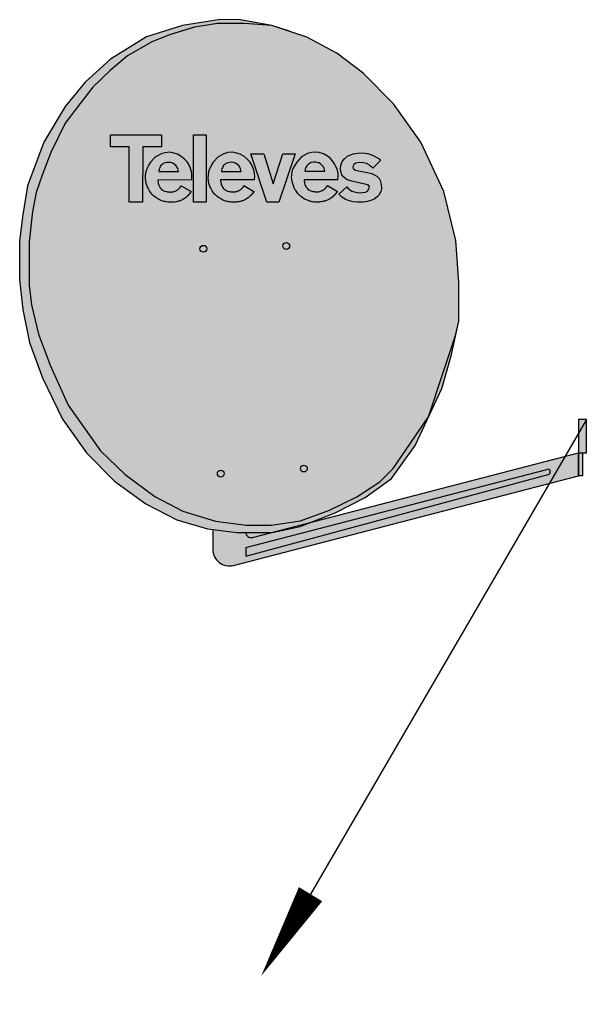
# Model space of a CAD drawing. Header units: millimetres. Extents: x 8076 to 10926, y 4783 to 8520.
# Drawn here: x 8435 to 9474, y 6743 to 8520 of the extents above; entities that cross this region are included whole.
import ezdxf

# ---------------------------------------------------------------- set-up
doc = ezdxf.new("R2010")
doc.units = ezdxf.units.MM
doc.layers.add('ANOTACIONES', color=250, linetype='Continuous')

# ---------------------------------------------------------------- blocks, each defined once
blk = doc.blocks.new('*U47')
at = {"true_color": 0xffa200}
h = blk.add_hatch(color=40, dxfattribs=at)
h.dxf.hatch_style = 1
h.paths.add_polyline_path([(-554, 437.2), (-566.8, 491.1), (-571.6, 526.3), (-571.6, 577.6), (-571.6, 606.4), (-565.5, 661.6), (-558.3, 696.4), (-547.8, 728.3), (-531.4, 770.2), (-505.6, 823.5), (-477.8, 859.5), (-454.5, 889.6), (-422.7, 920.3), (-391, 946.9), (-346.4, 972.4), (-312.3, 986), (-268.4, 999.4), (-226.4, 1006.3), (-177.7, 1006.3), (-127, 1002.7), (-184.6, 1013.1), (-221.1, 1013.7), (-290.6, 1002.2), (-356.4, 981.4), (-422.6, 940.9), (-468.6, 898.7), (-505.3, 854.4), (-544.2, 788.7), (-574.3, 708.7), (-583.7, 652.4), (-589.3, 607.5), (-589.3, 537.1), (-582.7, 482.2), (-570.8, 422), (-547, 357.1), (-510.5, 281.4), (-466.2, 219.7), (-415.1, 168.2), (-357.8, 126.7), (-300.9, 97.5), (-244.8, 80.6), (-190.6, 74.1), (-127.9, 74.1), (-54.6, 93.1), (-10.9, 110.2), (44.1, 137.9), (92.6, 172.8), (136, 233.5), (160.2, 285.8), (95.5, 191.1), (71.2, 167.1), (29.1, 139.5), (-21, 115.1), (-74.5, 95.6), (-127.8, 87.5), (-173.7, 87.5), (-229.9, 94.7), (-289.9, 113.4), (-341.1, 140.2), (-395.3, 180.3), (-440.9, 223.6), (-499.7, 307.3), (-533, 380.4)])
h.paths.add_polyline_path([(209.9, 434.8), (215.6, 460.8), (215.6, 532.4), (210.6, 608.5), (188.3, 698.2), (146.4, 788.9), (96.4, 859), (40.6, 915.1), (-7.4, 951.6), (-62.4, 980.8), (-127, 1002.7), (-177.7, 1006.3), (-226.4, 1006.3), (-268.4, 999.4), (-312.3, 986), (-346.4, 972.4), (-391, 946.9), (-422.7, 920.3), (-454.5, 889.6), (-477.8, 859.5), (-505.6, 823.5), (-531.4, 770.2), (-547.8, 728.3), (-558.3, 696.4), (-565.5, 661.6), (-571.6, 606.4), (-571.6, 577.6), (-571.6, 526.3), (-566.8, 491.1), (-554, 437.2), (-533, 380.4), (-499.7, 307.3), (-440.9, 223.6), (-395.3, 180.3), (-341.1, 140.2), (-289.9, 113.4), (-229.9, 94.7), (-173.7, 87.5), (-127.8, 87.5), (-74.5, 95.6), (-21, 115.1), (29.1, 139.5), (71.2, 167.1), (95.5, 191.1), (160.2, 285.8), (187.4, 367.1)])
h.paths.add_polyline_path([(-258.4, 593.6, -1), (-245.9, 593.6, -1)], flags=16)
h.paths.add_polyline_path([(-106.6, 598.8, -1), (-94.1, 598.8, -1)], flags=16)
h.paths.add_polyline_path([(-214, 181.9, -1), (-226.5, 181.9, -1)], flags=16)
h.paths.add_polyline_path([(-61.9, 191.2, -1), (-74.4, 191.2, -1)], flags=16)
h.paths.add_polyline_path([(379.7, 180, 0.995337), (377.1, 189.7), (-174.1, 46.8), (-174.1, 31)], flags=16)
h.paths.add_polyline_path([(435.2, 177.7), (435.2, 220), (-54.6, 93.1), (-74.7, 85.2), (-126.4, 74.1), (-127.9, 74.1), (-162.3, 65.2, -0.466631), (-174.7, 74.1), (-190.6, 74.1), (-234.8, 79.4), (-234.8, 42.8, 0.490371), (-197.3, 13.8)])
h.paths.add_polyline_path([(-174.1, 46.8), (377.1, 189.7, -0.995337), (379.7, 180), (-174.1, 31)], flags=16)
h.paths.add_polyline_path([(-127.9, 74.1), (-174.7, 74.1, 0.466631), (-162.3, 65.2)], flags=17)
h.paths.add_polyline_path([(201.8, 397.8), (209.9, 434.8), (187.4, 367.1), (160.2, 285.8), (184.4, 338)], flags=17)
at = {"true_color": 0x000000}
h = blk.add_hatch(color=18, dxfattribs=at)
h.dxf.hatch_style = 1
h.paths.add_polyline_path([(-422.3, 802.2), (-422.2, 780.2), (-388.2, 780.2), (-388.3, 679.1), (-363.5, 679.1), (-363.4, 780.3), (-329.1, 780.2), (-329.1, 802.2)])
h.paths.add_polyline_path([(-322.1, 769.5), (-329.7, 767.5), (-340.3, 761.6), (-349, 752.1), (-352, 747.2), (-353.8, 743.8), (-354.5, 742.7), (-355.4, 740.8), (-357.3, 735), (-358, 728.6), (-358.5, 723.7), (-357.7, 717.1), (-357.2, 713.7), (-354.6, 706.6), (-352.3, 701.9), (-351, 699.8), (-348.5, 696.2), (-346.5, 693.8), (-345.1, 692.4), (-343.4, 690.8), (-341.6, 689.2), (-339.4, 687.6), (-337.1, 686.2), (-335.4, 684.9), (-333.3, 683.8), (-331.1, 682.8), (-328.1, 681.6), (-325.6, 680.6), (-322.8, 679.9), (-320.9, 679.5), (-319.5, 679.3), (-316.4, 678.9), (-314.9, 678.9), (-311.4, 678.9), (-308.8, 678.9), (-307.3, 678.8), (-305.9, 679), (-304.2, 679.2), (-301.9, 679.7), (-299, 680.2), (-297.4, 680.7), (-295.9, 681.1), (-294.7, 681.6), (-293.4, 682.1), (-291.4, 682.9), (-290.1, 683.7), (-288.1, 684.9), (-286.7, 685.8), (-285.2, 686.9), (-283.8, 688.1), (-283.3, 688.5), (-282.5, 689.2), (-282, 689.7), (-281.8, 689.8), (-281.7, 690), (-281.4, 690.2), (-281, 690.5), (-280.2, 691.2), (-279.6, 692), (-278.3, 693.5), (-278.2, 693.6), (-278, 693.9), (-274.9, 697.9), (-274.5, 698.4), (-292.8, 709.1), (-292.9, 708.8), (-293.2, 708.5), (-293.6, 707.7), (-294, 707.2), (-294.3, 706.9), (-295.4, 705.4), (-295.9, 704.8), (-296.3, 704.2), (-297.2, 703), (-298, 702.6), (-298.9, 702), (-300.1, 701.1), (-301.7, 700.2), (-302.5, 699.9), (-303.6, 699.4), (-306.6, 698.2), (-308.5, 697.8), (-310.2, 697.8), (-310.6, 697.8), (-311.8, 697.5), (-313.9, 697.5), (-315.1, 697.7), (-316.7, 697.8), (-318.9, 698.1), (-319.3, 698.2), (-323.3, 699.2), (-324.7, 700), (-326.9, 701.2), (-328.8, 702.4), (-330, 704), (-331.2, 705.5), (-332.4, 707.6), (-333.4, 709.1), (-334.2, 711), (-334.8, 713.1), (-335, 715.2), (-335.6, 717.3), (-335.6, 719.5), (-273.7, 719.6), (-273.5, 721.8), (-273.1, 725.2), (-273.3, 731.4), (-274.4, 737.2), (-276.5, 742.6), (-279.6, 749), (-282.1, 752.6), (-287.3, 758.5), (-292.8, 762.8), (-299.8, 766.9), (-308.2, 769.4), (-314.5, 770.3)])
h.paths.add_polyline_path([(-318.5, 751.7), (-314.9, 751.8), (-311.7, 751.4), (-308.3, 750.4), (-305.5, 748.7), (-302.4, 745.9), (-300.1, 743.1), (-298.9, 740.1), (-297.6, 735.3), (-334, 735.3), (-333.9, 737.6), (-333.3, 739.6), (-332.2, 742), (-330.6, 745.4), (-327.6, 748), (-325.7, 749.5), (-322.4, 750.9)], flags=16)
h.paths.add_polyline_path([(-247.3, 802.2), (-270.5, 802.2), (-270.5, 678.8), (-247.3, 678.8)])
h.paths.add_polyline_path([(-199.6, 770.4), (-207.2, 769.6), (-214.8, 767.6), (-225.3, 761.7), (-234.1, 752.2), (-237.1, 747.3), (-238.8, 743.9), (-239.6, 742.8), (-240.5, 740.9), (-242.4, 735.1), (-243.1, 728.7), (-243.5, 723.8), (-242.8, 717.2), (-242.3, 713.8), (-239.7, 706.7), (-237.4, 702), (-236.1, 699.9), (-233.6, 696.3), (-231.6, 693.9), (-230.1, 692.5), (-228.5, 690.9), (-226.7, 689.3), (-224.5, 687.7), (-222.2, 686.3), (-220.4, 685), (-218.4, 683.9), (-216.2, 682.9), (-213.2, 681.7), (-210.7, 680.7), (-207.9, 680), (-206, 679.6), (-204.6, 679.4), (-201.5, 679), (-200, 679), (-196.5, 679), (-193.9, 679), (-192.4, 678.9), (-191, 679.1), (-189.3, 679.3), (-187, 679.8), (-184.1, 680.3), (-182.5, 680.8), (-181, 681.2), (-179.8, 681.7), (-178.5, 682.2), (-176.5, 683), (-175.2, 683.8), (-173.2, 685), (-171.8, 685.9), (-170.3, 687), (-168.9, 688.2), (-168.4, 688.6), (-167.6, 689.3), (-167.1, 689.8), (-166.9, 689.9), (-166.8, 690.1), (-166.5, 690.3), (-166.1, 690.6), (-165.3, 691.3), (-164.7, 692.1), (-163.4, 693.6), (-163.3, 693.7), (-163.1, 694), (-160, 698), (-159.6, 698.5), (-177.9, 709.2), (-178, 708.9), (-178.2, 708.6), (-178.7, 707.8), (-179.1, 707.3), (-179.4, 707), (-180.5, 705.5), (-181, 704.9), (-181.4, 704.3), (-182.3, 703.1), (-183.1, 702.7), (-184, 702.1), (-185.2, 701.2), (-186.8, 700.3), (-187.6, 700), (-188.7, 699.5), (-191.7, 698.3), (-193.6, 697.9), (-195.3, 697.9), (-195.7, 697.9), (-196.9, 697.6), (-199, 697.6), (-200.2, 697.8), (-201.8, 697.9), (-204, 698.2), (-204.4, 698.3), (-208.4, 699.3), (-209.8, 700.1), (-212, 701.3), (-213.8, 702.5), (-215.1, 704.1), (-216.3, 705.6), (-217.5, 707.7), (-218.5, 709.2), (-219.3, 711.1), (-219.9, 713.2), (-220.1, 715.3), (-220.7, 717.4), (-220.7, 719.6), (-158.8, 719.7), (-158.6, 721.9), (-158.2, 725.3), (-158.4, 731.5), (-159.5, 737.3), (-161.6, 742.7), (-164.7, 749.1), (-167.2, 752.7), (-172.4, 758.6), (-177.9, 762.9), (-184.9, 767), (-193.3, 769.5)])
h.paths.add_polyline_path([(-196.7, 751.5), (-193.4, 750.5), (-190.6, 748.8), (-187.5, 746), (-185.2, 743.2), (-184, 740.2), (-182.7, 735.4), (-219.1, 735.4), (-219, 737.7), (-218.4, 739.7), (-217.3, 742.1), (-215.7, 745.5), (-212.7, 748.1), (-210.8, 749.6), (-207.5, 751), (-203.6, 751.8), (-200, 751.9)], flags=16)
h.paths.add_polyline_path([(-141.6, 767.3), (-165, 767.3), (-135.8, 678.8), (-114, 678.8), (-84, 767.3), (-106.9, 767.3), (-124.4, 712.6)])
h.paths.add_polyline_path([(-54.2, 769.8), (-61.7, 767.8), (-72.3, 762), (-81.1, 752.5), (-84.1, 747.5), (-85.8, 744.1), (-86.6, 743.1), (-87.5, 741.1), (-89.4, 735.3), (-90.1, 728.9), (-90.5, 724), (-89.8, 717.5), (-89.2, 714.1), (-86.7, 706.9), (-84.4, 702.3), (-83.1, 700.1), (-80.6, 696.6), (-78.5, 694.1), (-77.1, 692.7), (-75.4, 691.2), (-73.7, 689.6), (-71.5, 687.9), (-69.2, 686.5), (-67.4, 685.3), (-65.4, 684.1), (-63.2, 683.1), (-60.1, 681.9), (-57.7, 680.9), (-54.9, 680.2), (-53, 679.8), (-51.6, 679.6), (-48.5, 679.2), (-47, 679.2), (-43.5, 679.2), (-40.8, 679.2), (-39.4, 679.2), (-38, 679.3), (-36.3, 679.5), (-34, 680), (-31.1, 680.6), (-29.5, 681.1), (-28, 681.5), (-26.8, 681.9), (-25.5, 682.4), (-23.5, 683.3), (-22.2, 684), (-20.2, 685.2), (-18.8, 686.1), (-17.3, 687.3), (-15.9, 688.4), (-15.4, 688.9), (-14.6, 689.5), (-14.1, 690), (-13.9, 690.2), (-13.7, 690.3), (-13.5, 690.5), (-13.1, 690.9), (-12.3, 691.6), (-11.7, 692.3), (-10.4, 693.8), (-10.3, 693.9), (-10.1, 694.2), (-7, 698.2), (-6.6, 698.7), (-24.9, 709.4), (-25, 709.2), (-25.2, 708.8), (-25.7, 708.1), (-26.1, 707.5), (-26.3, 707.2), (-27.5, 705.8), (-27.9, 705.2), (-28.4, 704.6), (-29.3, 703.4), (-30, 702.9), (-31, 702.4), (-32.2, 701.4), (-33.8, 700.5), (-34.5, 700.2), (-35.7, 699.8), (-38.7, 698.5), (-40.6, 698.1), (-42.3, 698.1), (-42.7, 698.1), (-43.9, 697.8), (-46, 697.9), (-47.2, 698), (-48.8, 698.2), (-51, 698.4), (-51.4, 698.5), (-55.4, 699.5), (-56.8, 700.4), (-58.9, 701.6), (-60.8, 702.8), (-62.1, 704.3), (-63.3, 705.8), (-64.5, 708), (-65.5, 709.4), (-66.3, 711.3), (-66.8, 713.5), (-67.1, 715.5), (-67.7, 717.7), (-67.7, 719.9), (-5.8, 720), (-5.6, 722.1), (-5.2, 725.6), (-5.4, 731.7), (-6.5, 737.5), (-8.6, 742.9), (-11.7, 749.3), (-14.2, 753), (-19.3, 758.8), (-24.8, 763.1), (-31.9, 767.3), (-40.3, 769.8), (-46.6, 770.6)])
h.paths.add_polyline_path([(-47, 752.1), (-43.7, 751.8), (-40.4, 750.8), (-37.5, 749.1), (-34.5, 746.2), (-32.2, 743.4), (-31, 740.5), (-29.7, 735.6), (-66.1, 735.7), (-66, 737.9), (-65.4, 740), (-64.3, 742.4), (-62.7, 745.7), (-59.6, 748.4), (-57.8, 749.8), (-54.5, 751.3), (-50.6, 752)], flags=16)
h.paths.add_polyline_path([(12, 763), (6.5, 758.4), (2.2, 753.2), (-0.4, 745.9), (-0.8, 740.7), (-0.3, 735.2), (1.4, 729.3), (4.7, 725.4), (9.4, 721.3), (16.6, 717.9), (22.6, 716.5), (32.4, 714.4), (46.4, 711), (50.1, 709.8), (51.5, 708.1), (51.9, 706.2), (51.2, 703.2), (48.7, 699.2), (45.1, 697.5), (39.5, 696.6), (33.2, 696), (27.3, 697.1), (20, 699.4), (13.3, 704.1), (10.7, 706.8), (-4.3, 693.7), (-1.6, 690.9), (1.7, 687.9), (7.3, 684.5), (12.8, 682), (22.2, 679.6), (30.4, 678.9), (40.6, 679), (45.5, 679.6), (54.8, 682), (60.9, 684.5), (66.5, 688.8), (69.5, 691.8), (72.7, 698.7), (74, 703.4), (73.7, 711.6), (71.8, 718.4), (69.7, 722), (65.4, 726.8), (56.7, 731.5), (44.7, 734.1), (31.9, 736.1), (26.3, 737.8), (23.5, 739.2), (22.3, 740.9), (21.8, 743), (22, 745.4), (23.5, 747.8), (27.2, 750.5), (34, 751.5), (41.2, 751.2), (46.5, 749.7), (52.3, 746.7), (58.2, 741.3), (72.1, 755.2), (70.1, 758), (65.4, 761), (57.5, 765.3), (48.6, 768), (39.7, 769), (30.8, 768.6), (22.1, 767.2)])
at = {"true_color": 0x939598}
h = blk.add_hatch(color=252, dxfattribs=at)
h.dxf.hatch_style = 1
h.paths.add_polyline_path([(-245.9, 593.6, 1), (-258.4, 593.6, 1)])
h.paths.add_polyline_path([(-94.1, 598.8, 1), (-106.6, 598.8, 1)])
h.paths.add_polyline_path([(-214, 181.9, 1), (-226.5, 181.9, 1)])
h.paths.add_polyline_path([(-61.9, 191.2, 1), (-74.4, 191.2, 1)])
h = blk.add_hatch(color=252, dxfattribs=at)
h.dxf.hatch_style = 1
h.paths.add_polyline_path([(435.2, 220), (450, 220), (450, 280.8), (435.2, 280.8)])
h.paths.add_polyline_path([(435.2, 177.7), (442.3, 177.7), (442.3, 220), (435.2, 220)])
for p, q in [((-162.3, 65.2), (435.2, 220)), ((435.2, 220), (435.2, 177.7)), ((-197.3, 13.8), (435.2, 177.7)), ((-174.1, 46.8), (377.1, 189.7)), ((-174.1, 31), (379.7, 180)), ((-234.8, 79.4), (-234.8, 42.9)), ((-174.7, 74.1), (-127.9, 74.1)), ((-174.1, 46.8), (-174.1, 31))]:
    blk.add_line(p, q)
for points in [[(-221.1, 1013.7), (-290.6, 1002.2), (-356.4, 981.4), (-422.6, 940.9), (-468.6, 898.7), (-505.3, 854.4), (-544.2, 788.7), (-574.3, 708.7), (-583.7, 652.4), (-589.3, 607.5), (-589.3, 537.1), (-582.7, 482.2), (-570.8, 422), (-547, 357.1), (-510.5, 281.4), (-466.2, 219.7), (-415.1, 168.2), (-357.8, 126.7), (-300.9, 97.5), (-244.8, 80.6), (-190.6, 74.1), (-126.4, 74.1), (-74.7, 85.2), (-10.9, 110.2), (44.1, 137.9), (92.6, 172.8), (136, 233.5), (184.4, 338), (201.8, 397.8), (215.6, 460.8), (215.6, 532.4), (210.6, 608.5), (188.3, 698.2), (146.4, 788.9), (96.4, 859), (40.6, 915.1), (-7.4, 951.6), (-62.4, 980.8), (-127, 1002.7), (-184.6, 1013.1), (-221.1, 1013.7)], [(-94.7, 991.8), (-127, 1002.7), (-177.7, 1006.3), (-226.4, 1006.3), (-268.4, 999.4), (-312.3, 986), (-346.4, 972.4), (-391, 946.9), (-422.7, 920.3), (-454.5, 889.6), (-477.8, 859.5), (-505.6, 823.5), (-531.4, 770.2), (-547.8, 728.3), (-558.3, 696.4), (-565.5, 661.6), (-571.6, 606.4), (-571.6, 577.6), (-571.6, 526.3), (-566.8, 491.1), (-554, 437.2), (-533, 380.4), (-499.7, 307.3), (-440.9, 223.6), (-395.3, 180.3), (-341.1, 140.2), (-289.9, 113.4), (-229.9, 94.7), (-173.7, 87.5), (-127.8, 87.5), (-74.5, 95.6), (-21, 115.1), (29.1, 139.5), (71.2, 167.1), (95.5, 191.1), (160.2, 285.8), (187.4, 367.1), (209.9, 434.8), (215.6, 460.8)], [(-422.3, 802.2), (-329.1, 802.2), (-329.1, 780.2), (-363.4, 780.3), (-363.5, 679.1), (-388.3, 679.1), (-388.2, 780.2), (-422.2, 780.2), (-422.3, 802.2)], [(-273.7, 719.6), (-273.5, 721.8), (-273.1, 725.2), (-273.3, 731.4), (-274.4, 737.2), (-276.5, 742.6), (-279.6, 749), (-282.1, 752.6), (-287.3, 758.5), (-292.8, 762.8), (-299.8, 766.9), (-308.2, 769.4), (-314.5, 770.3), (-322.1, 769.5), (-329.7, 767.5), (-340.3, 761.6), (-349, 752.1), (-352, 747.2), (-353.8, 743.8), (-354.5, 742.7), (-355.4, 740.8), (-355.4, 740.8)], [(-158.8, 719.7), (-158.6, 721.9), (-158.2, 725.3), (-158.4, 731.5), (-159.5, 737.3), (-161.6, 742.7), (-164.7, 749.1), (-167.2, 752.7), (-172.4, 758.6), (-177.9, 762.9), (-184.9, 767), (-193.3, 769.5), (-199.6, 770.4), (-207.2, 769.6), (-214.8, 767.6), (-225.3, 761.7), (-234.1, 752.2), (-237.1, 747.3), (-238.8, 743.9), (-239.6, 742.8), (-240.5, 740.9), (-240.5, 740.9)], [(-165, 767.3), (-141.6, 767.3), (-124.4, 712.6), (-106.9, 767.3), (-84, 767.3), (-114, 678.8), (-135.8, 678.8), (-165, 767.3)], [(-5.8, 720), (-5.6, 722.1), (-5.2, 725.6), (-5.4, 731.7), (-6.5, 737.5), (-8.6, 742.9), (-11.7, 749.3), (-14.2, 753), (-19.3, 758.8), (-24.8, 763.1), (-31.9, 767.3), (-40.3, 769.8), (-46.6, 770.6), (-54.2, 769.8), (-61.7, 767.8), (-72.3, 762), (-81.1, 752.5), (-84.1, 747.5), (-85.8, 744.1), (-86.6, 743.1), (-87.5, 741.1), (-87.5, 741.1)], [(72.3, 755.4), (58.2, 741.3), (52.3, 746.7), (46.5, 749.7), (41.2, 751.2), (34, 751.5), (27.2, 750.5), (23.5, 747.8), (22, 745.4), (21.8, 743), (22.3, 740.9), (23.5, 739.2), (26.3, 737.8), (31.9, 736.1), (44.7, 734.1), (56.7, 731.5), (65.4, 726.8), (69.7, 722), (71.8, 718.4), (73.7, 711.6), (74, 703.4), (72.7, 698.7), (69.5, 691.8), (66.5, 688.8), (60.9, 684.5), (54.8, 682), (45.5, 679.6), (40.6, 679), (30.4, 678.9), (22.2, 679.6), (12.8, 682), (7.3, 684.5), (1.7, 687.9), (-1.6, 690.9), (-4.3, 693.7), (10.7, 706.8), (13.3, 704.1), (20, 699.4), (27.3, 697.1), (33.2, 696), (39.5, 696.6), (45.1, 697.5), (48.7, 699.2), (51.2, 703.2), (51.9, 706.2), (51.5, 708.1), (50.1, 709.8), (46.4, 711), (32.4, 714.4), (22.6, 716.5), (16.6, 717.9), (9.4, 721.3), (4.7, 725.4), (1.4, 729.3), (-0.3, 735.2), (-0.8, 740.7), (-0.4, 745.9), (2.2, 753.2), (6.5, 758.4), (12, 763), (22.1, 767.2), (30.8, 768.6), (39.7, 769), (48.6, 768), (57.5, 765.3), (65.4, 761), (70.1, 758), (72.2, 755.2), (58.2, 741.3), (54.9, 744.7), (54.9, 744.7)], [(-334.1, 735.3), (-297.6, 735.3), (-298.9, 740.1), (-300.1, 743.1), (-302.4, 745.9), (-305.5, 748.7), (-308.3, 750.4), (-311.7, 751.4), (-314.9, 751.8), (-318.5, 751.7), (-322.4, 750.9), (-325.7, 749.5), (-327.6, 748), (-330.6, 745.4), (-332.2, 742), (-333.3, 739.6), (-333.9, 737.6), (-334, 735.4), (-334, 735.3)], [(-219.2, 735.4), (-182.7, 735.4), (-184, 740.2), (-185.2, 743.2), (-187.5, 746), (-190.6, 748.8), (-193.4, 750.5), (-196.7, 751.5), (-200, 751.9), (-203.6, 751.8), (-207.5, 751), (-210.8, 749.6), (-212.7, 748.1), (-215.7, 745.5), (-217.3, 742.1), (-218.4, 739.7), (-219, 737.7), (-219.1, 735.5), (-219.1, 735.4)], [(-66.2, 735.7), (-29.7, 735.6), (-31, 740.5), (-32.2, 743.4), (-34.5, 746.2), (-37.5, 749.1), (-40.4, 750.8), (-43.7, 751.8), (-47, 752.1), (-50.6, 752), (-54.5, 751.3), (-57.8, 749.8), (-59.6, 748.4), (-62.7, 745.7), (-64.3, 742.4), (-65.4, 740), (-66, 737.9), (-66.1, 735.7), (-66.1, 735.7)], [(-273.7, 719.6), (-335.6, 719.5), (-335.6, 717.3), (-335, 715.2), (-334.8, 713.1), (-334.2, 711), (-333.4, 709.1), (-332.4, 707.6), (-331.8, 706.6), (-331.2, 705.5), (-330, 704), (-328.8, 702.4), (-326.9, 701.2), (-324.7, 700), (-323.3, 699.2), (-319.3, 698.2), (-318.9, 698.1), (-316.7, 697.8), (-315.1, 697.7), (-313.9, 697.5), (-311.8, 697.5), (-310.6, 697.8), (-310.2, 697.8), (-308.5, 697.8), (-307.2, 698.1), (-305.7, 698.6), (-303.6, 699.4), (-302.5, 699.9), (-301.7, 700.2), (-300.4, 700.9), (-299.3, 701.7), (-298.9, 702), (-298, 702.6), (-297.7, 702.8), (-297, 703.4), (-296.6, 703.8), (-296.3, 704.2), (-295.9, 704.8), (-295.4, 705.4), (-294.9, 706), (-294.6, 706.4), (-294.3, 706.9), (-294, 707.2), (-293.8, 707.5), (-293.7, 707.6), (-293.5, 707.8), (-293.3, 708.2), (-293.2, 708.5), (-292.9, 708.8), (-292.8, 709.1), (-274.5, 698.4), (-274.9, 697.9), (-277.7, 694.2), (-278, 693.9), (-278.2, 693.6), (-278.5, 693.3), (-278.8, 692.8), (-279.1, 692.5), (-279.3, 692.3), (-279.6, 692), (-279.8, 691.8), (-280, 691.5), (-280.1, 691.3), (-280.3, 691.2), (-280.5, 691), (-280.7, 690.8), (-280.8, 690.7), (-281, 690.5), (-281.3, 690.3), (-281.4, 690.2), (-281.7, 690), (-281.9, 689.8), (-282, 689.7), (-282.4, 689.3), (-282.5, 689.2), (-282.8, 688.9), (-283, 688.8), (-283.3, 688.5), (-283.6, 688.3), (-283.8, 688.1), (-285.2, 686.9), (-286.7, 685.8), (-288.1, 684.9), (-290.1, 683.7), (-291.4, 682.9), (-293.4, 682.1), (-294.7, 681.6), (-295.9, 681.1), (-297.4, 680.7), (-299, 680.2), (-300.2, 680), (-301.9, 679.7), (-304.2, 679.2), (-305.9, 679), (-307.3, 678.8), (-308.8, 678.9), (-311.4, 678.9), (-314.9, 678.9), (-316.4, 678.9), (-319.5, 679.3), (-320.9, 679.5), (-322.8, 679.9), (-324, 680.2), (-325.6, 680.6), (-328.1, 681.6), (-331.1, 682.8), (-333.3, 683.8), (-335.4, 684.9), (-337.1, 686.2), (-339.4, 687.6), (-341.6, 689.2), (-343.4, 690.8), (-345.1, 692.4), (-346.5, 693.8), (-348.5, 696.2), (-351, 699.8), (-352.3, 701.9), (-354.6, 706.6), (-357.2, 713.7), (-357.7, 717.1), (-358.5, 723.7), (-358, 728.6), (-357.3, 735), (-355.4, 740.8), (-355.4, 740.8)], [(-158.8, 719.7), (-220.7, 719.6), (-220.7, 717.4), (-220.1, 715.3), (-219.9, 713.2), (-219.3, 711.1), (-218.5, 709.2), (-217.5, 707.7), (-216.9, 706.7), (-216.3, 705.6), (-215.1, 704.1), (-213.8, 702.5), (-212, 701.3), (-209.8, 700.1), (-208.4, 699.3), (-204.4, 698.3), (-204, 698.2), (-201.8, 697.9), (-200.2, 697.8), (-199, 697.6), (-196.9, 697.6), (-195.7, 697.9), (-195.3, 697.9), (-193.6, 697.9), (-192.3, 698.2), (-190.8, 698.7), (-188.7, 699.5), (-187.6, 700), (-186.8, 700.3), (-185.5, 701), (-184.4, 701.8), (-184, 702.1), (-183.1, 702.7), (-182.8, 702.9), (-182.1, 703.5), (-181.7, 703.9), (-181.4, 704.3), (-181, 704.9), (-180.5, 705.5), (-180, 706.1), (-179.7, 706.5), (-179.4, 707), (-179.1, 707.3), (-178.9, 707.6), (-178.7, 707.7), (-178.6, 707.9), (-178.4, 708.3), (-178.2, 708.6), (-178, 708.9), (-177.9, 709.2), (-159.6, 698.5), (-160, 698), (-162.8, 694.3), (-163.1, 694), (-163.3, 693.7), (-163.6, 693.3), (-163.9, 692.9), (-164.2, 692.6), (-164.4, 692.4), (-164.7, 692.1), (-164.9, 691.9), (-165.1, 691.6), (-165.2, 691.4), (-165.4, 691.3), (-165.6, 691.1), (-165.8, 690.9), (-165.9, 690.8), (-166.1, 690.6), (-166.3, 690.4), (-166.5, 690.3), (-166.8, 690.1), (-167, 689.9), (-167.1, 689.8), (-167.5, 689.4), (-167.6, 689.3), (-167.9, 689), (-168.1, 688.8), (-168.4, 688.6), (-168.7, 688.4), (-168.9, 688.2), (-170.3, 687), (-171.8, 685.9), (-173.2, 685), (-175.2, 683.8), (-176.5, 683), (-178.5, 682.2), (-179.8, 681.7), (-181, 681.2), (-182.5, 680.8), (-184.1, 680.3), (-185.3, 680.1), (-187, 679.8), (-189.3, 679.3), (-191, 679.1), (-192.4, 678.9), (-193.9, 679), (-196.5, 679), (-200, 679), (-201.5, 679), (-204.6, 679.4), (-206, 679.6), (-207.9, 680), (-209.1, 680.3), (-210.7, 680.7), (-213.2, 681.7), (-216.2, 682.9), (-218.4, 683.9), (-220.4, 685), (-222.2, 686.3), (-224.5, 687.7), (-226.7, 689.3), (-228.5, 690.9), (-230.1, 692.5), (-231.6, 693.9), (-233.6, 696.3), (-236.1, 699.9), (-237.4, 702), (-239.7, 706.7), (-242.3, 713.8), (-242.8, 717.2), (-243.5, 723.8), (-243.1, 728.7), (-242.4, 735.1), (-240.5, 740.9), (-240.5, 740.9)], [(-5.8, 720), (-67.7, 719.9), (-67.7, 717.7), (-67.1, 715.5), (-66.8, 713.5), (-66.3, 711.3), (-65.5, 709.4), (-64.5, 707.9), (-63.9, 706.9), (-63.3, 705.8), (-62.1, 704.3), (-60.8, 702.8), (-58.9, 701.6), (-56.8, 700.4), (-55.4, 699.5), (-51.4, 698.5), (-51, 698.4), (-48.8, 698.2), (-47.2, 698), (-46, 697.9), (-43.9, 697.8), (-42.7, 698.1), (-42.3, 698.1), (-40.6, 698.1), (-39.3, 698.4), (-37.8, 698.9), (-35.7, 699.8), (-34.5, 700.2), (-33.8, 700.5), (-32.5, 701.2), (-31.4, 702), (-31, 702.4), (-30, 702.9), (-29.8, 703.1), (-29.1, 703.8), (-28.7, 704.2), (-28.4, 704.6), (-27.9, 705.2), (-27.5, 705.8), (-27, 706.4), (-26.7, 706.8), (-26.3, 707.2), (-26.1, 707.5), (-25.9, 707.8), (-25.7, 708), (-25.6, 708.2), (-25.4, 708.5), (-25.2, 708.8), (-25, 709.2), (-24.9, 709.4), (-6.6, 698.7), (-7, 698.2), (-9.8, 694.6), (-10, 694.2), (-10.3, 693.9), (-10.6, 693.6), (-10.9, 693.2), (-11.2, 692.9), (-11.4, 692.6), (-11.7, 692.3), (-11.8, 692.1), (-12.1, 691.9), (-12.2, 691.7), (-12.4, 691.5), (-12.5, 691.4), (-12.7, 691.2), (-12.9, 691), (-13.1, 690.9), (-13.3, 690.7), (-13.5, 690.5), (-13.7, 690.3), (-14, 690.1), (-14.1, 690), (-14.5, 689.7), (-14.6, 689.5), (-14.9, 689.3), (-15.1, 689.1), (-15.4, 688.9), (-15.6, 688.6), (-15.9, 688.4), (-17.3, 687.3), (-18.8, 686.1), (-20.2, 685.2), (-22.2, 684), (-23.5, 683.3), (-25.5, 682.4), (-26.8, 681.9), (-28, 681.5), (-29.5, 681.1), (-31.1, 680.6), (-32.3, 680.3), (-34, 680), (-36.3, 679.5), (-38, 679.3), (-39.4, 679.2), (-40.8, 679.2), (-43.5, 679.2), (-47, 679.2), (-48.5, 679.2), (-51.6, 679.6), (-53, 679.8), (-54.9, 680.2), (-56.1, 680.5), (-57.7, 680.9), (-60.1, 681.9), (-63.2, 683.1), (-65.4, 684.1), (-67.4, 685.3), (-69.2, 686.5), (-71.5, 687.9), (-73.7, 689.6), (-75.4, 691.2), (-77.1, 692.7), (-78.5, 694.1), (-80.6, 696.6), (-83.1, 700.1), (-84.4, 702.3), (-86.7, 706.9), (-89.2, 714.1), (-89.8, 717.5), (-90.5, 724), (-90.1, 728.9), (-89.4, 735.3), (-87.5, 741.1), (-87.5, 741.1)]]:
    blk.add_lwpolyline(points)
for points in [[(-270.5, 802.2), (-247.3, 802.2), (-247.3, 678.8), (-270.5, 678.8)], [(435.2, 220), (450, 220), (450, 280.8), (435.2, 280.8)], [(435.2, 220), (442.3, 220), (442.3, 177.7), (435.2, 177.7)]]:
    blk.add_lwpolyline(points, close=True)
for centre in [(-100.4, 598.8), (-252.2, 593.6), (-68.1, 191.2), (-220.3, 181.9)]:
    blk.add_circle(centre, 6.28)
for centre, radius, start, end in [((378.4, 184.9), 5, 285.0645, 104.529), ((-164.8, 74.9), 10, 184.4682, 284.529), ((-204.8, 42.8), 30, 179.8799, 284.529)]:
    blk.add_arc(centre, radius, start, end)
blk = doc.blocks.new('7902 - QSD75_10_Sin_[CAD07180133]')
blk.add_blockref('*U47', (590.1, 4.1))

msp = doc.modelspace()

# ---------------------------------------------------------------- linework, layer by layer
at = {"layer": 'ANOTACIONES'}
msp.add_line((9474.2, 7787.1), (8968.5, 6918.1), dxfattribs=at)
msp.add_lwpolyline([(8968.5, 6918.1, 50, 0, 0), (8878.1, 6768.4, 0, 0, 0)], format="xyseb", dxfattribs=at)

# ---------------------------------------------------------------- block references
msp.add_blockref('7902 - QSD75_10_Sin_[CAD07180133]', (8434.2, 7502.2))

doc.saveas('drawing.dxf')
